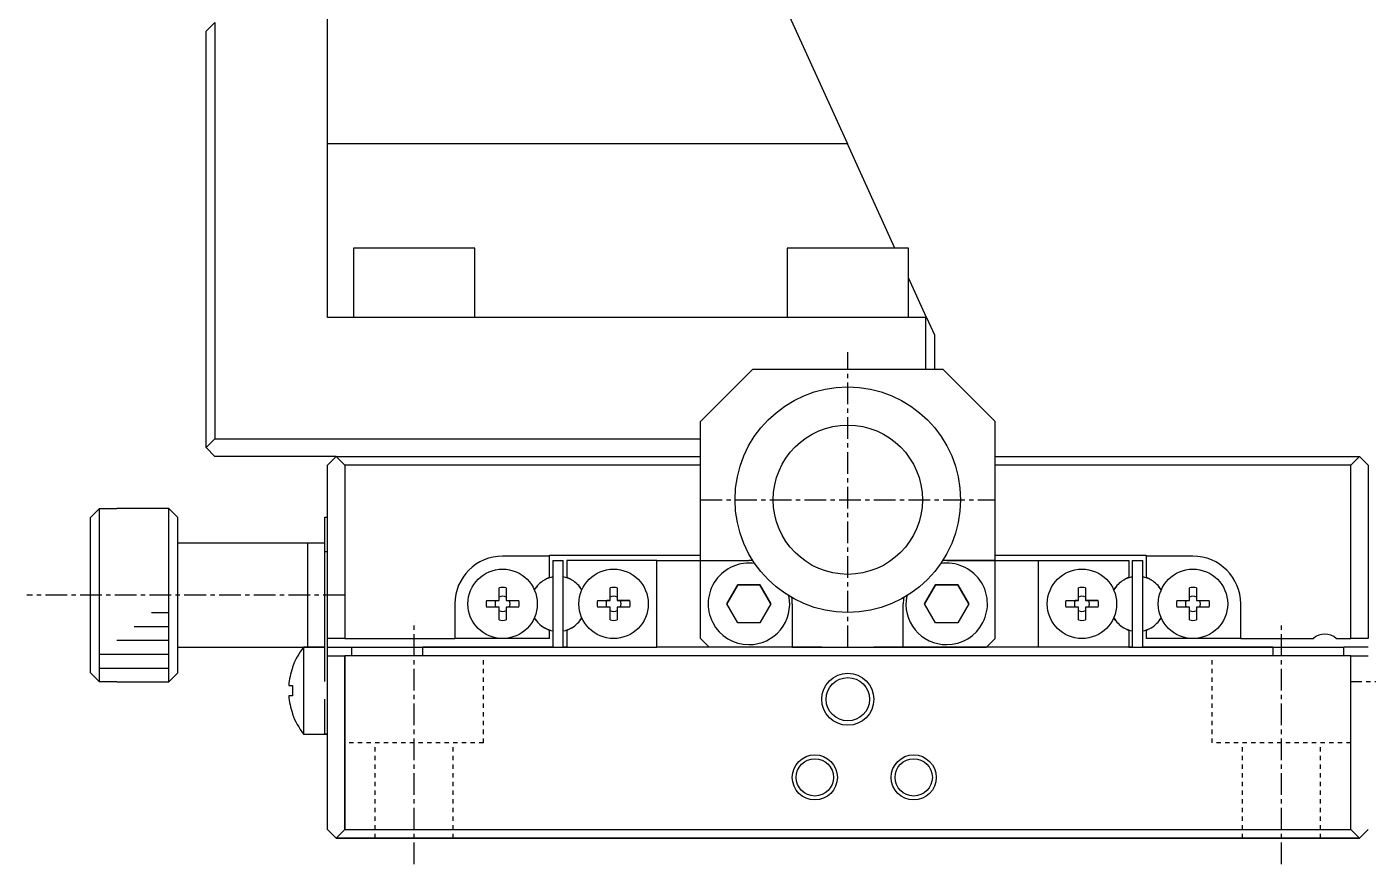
# Model space of a CAD drawing. Extents: x 68 to 383, y 36 to 377.
# Drawn here: x 243.7 to 321.1, y 50 to 98.3 of the extents above; entities that cross this region are included whole.
import ezdxf

# ---------------------------------------------------------------- set-up
doc = ezdxf.new("R2010")
doc.units = 0
doc.linetypes.add('CENTER', pattern=[2, 1.25, -0.25, 0.25, -0.25])
doc.linetypes.add('DOT', pattern=[0.5, 0.25, -0.25])
doc.layers.get('0').update_dxf_attribs({"linetype": 'CONTINUOUS'})

msp = doc.modelspace()

# ---------------------------------------------------------------- linework, layer by layer
at = {"color": 7, "linetype": 'CONTINUOUS'}
for p, q in [((261.065, 157.337), (291.052, 91.537)), ((261.065, 81.537), (261.065, 101.537)), ((254.065, 98.037), (254.565, 98.537)), ((254.565, 98.537), (254.565, 74.537)), ((254.065, 74.037), (254.065, 98.037)), ((293.786, 85.537), (291.052, 91.537)), ((269.565, 85.537), (262.565, 85.537)), ((262.565, 85.537), (262.565, 81.537)), ((269.565, 81.537), (269.565, 85.537)), ((294.565, 85.537), (287.565, 85.537)), ((287.565, 85.537), (287.565, 81.537)), ((294.565, 81.537), (294.565, 85.537)), ((295.609, 81.537), (294.565, 83.828)), ((295.565, 81.537), (261.065, 81.537)), ((295.565, 81.537), (295.609, 81.537)), ((295.565, 78.537), (295.565, 81.537)), ((295.609, 81.537), (296.065, 80.537)), ((296.065, 80.537), (296.065, 78.537)), ((285.565, 78.537), (282.565, 75.537)), ((296.565, 78.537), (285.565, 78.537)), ((299.565, 75.537), (296.565, 78.537)), ((282.565, 67.537), (282.565, 75.537)), ((299.565, 67.537), (299.565, 75.537)), ((254.565, 74.537), (254.065, 74.037)), ((254.565, 74.537), (282.565, 74.537)), ((254.065, 74.037), (254.565, 73.537)), ((261.565, 73.537), (254.565, 73.537)), ((261.065, 73.037), (261.565, 73.537)), ((261.565, 73.537), (282.565, 73.537)), ((261.565, 73.537), (262.065, 73.037)), ((299.565, 73.537), (320.565, 73.537)), ((320.065, 73.037), (320.565, 73.537)), ((320.565, 73.537), (321.065, 73.037)), ((261.065, 63.037), (261.065, 73.037)), ((282.565, 73.037), (262.065, 73.037)), ((262.065, 73.037), (262.065, 63.037)), ((320.065, 73.037), (299.565, 73.037)), ((320.065, 63.037), (320.065, 73.037)), ((321.065, 73.037), (321.065, 63.037)), ((247.415, 70.009), (247.915, 70.512)), ((247.915, 70.512), (247.915, 60.562)), ((248.915, 70.512), (247.915, 70.512)), ((251.915, 70.537), (248.915, 70.537)), ((248.915, 70.537), (248.915, 70.512)), ((251.915, 60.537), (251.915, 70.537)), ((252.415, 70.037), (251.915, 70.537)), ((247.415, 61.065), (247.415, 70.009)), ((252.415, 70.037), (252.415, 61.037)), ((260.915, 68.037), (260.915, 70.037)), ((260.915, 70.037), (261.065, 70.037)), ((259.915, 68.537), (252.415, 68.537)), ((260.915, 68.537), (259.915, 68.537)), ((259.915, 68.537), (259.915, 62.537)), ((259.915, 68.537), (259.915, 62.537)), ((260.915, 60.564), (260.915, 68.037)), ((273.865, 67.787), (271.165, 67.787)), ((273.865, 67.837), (282.565, 67.837)), ((273.865, 67.787), (273.865, 67.837)), ((273.865, 66.581), (273.865, 67.787)), ((274.065, 67.537), (274.665, 67.537)), ((274.065, 67.537), (274.065, 62.537)), ((274.665, 62.537), (274.665, 67.537)), ((280.065, 67.537), (274.865, 67.537)), ((274.865, 67.537), (274.865, 66.581)), ((280.065, 67.537), (282.565, 67.537)), ((280.065, 62.537), (280.065, 67.537)), ((282.565, 67.537), (285.365, 67.537)), ((282.565, 67.537), (285.365, 67.537)), ((282.565, 63.037), (282.565, 67.537)), ((299.565, 67.537), (296.765, 67.537)), ((296.765, 67.537), (299.565, 67.537)), ((299.565, 67.837), (308.265, 67.837)), ((299.565, 67.537), (302.065, 67.537)), ((299.565, 63.037), (299.565, 67.537)), ((302.065, 67.537), (307.265, 67.537)), ((302.065, 62.537), (302.065, 67.537)), ((307.265, 67.537), (307.265, 66.581)), ((307.465, 67.537), (308.065, 67.537)), ((307.465, 67.537), (307.465, 62.537)), ((308.065, 62.537), (308.065, 67.537)), ((308.265, 67.787), (308.265, 67.837)), ((310.965, 67.787), (308.265, 67.787)), ((308.265, 67.787), (308.265, 66.581)), ((273.571, 66.412), (273.865, 66.581)), ((274.865, 66.581), (275.159, 66.412)), ((274.865, 66.581), (275.159, 66.412)), ((307.265, 66.581), (306.971, 66.412)), ((307.265, 66.581), (306.971, 66.412)), ((308.559, 66.412), (308.265, 66.581)), ((270.965, 65.237), (270.965, 65.966)), ((271.365, 65.966), (271.365, 65.237)), ((277.365, 65.237), (277.365, 65.966)), ((277.765, 65.966), (277.765, 65.237)), ((284.73, 66.137), (284.095, 65.037)), ((284.095, 65.037), (284.73, 66.137)), ((286, 66.137), (284.73, 66.137)), ((284.73, 66.137), (286, 66.137)), ((286.635, 65.037), (286, 66.137)), ((286, 66.137), (286.635, 65.037)), ((296.13, 66.137), (295.495, 65.037)), ((295.495, 65.037), (296.13, 66.137)), ((297.4, 66.137), (296.13, 66.137)), ((296.13, 66.137), (297.4, 66.137)), ((298.035, 65.037), (297.4, 66.137)), ((297.4, 66.137), (298.035, 65.037)), ((304.365, 65.237), (304.365, 65.966)), ((304.765, 65.966), (304.765, 65.237)), ((310.765, 65.237), (310.765, 65.966)), ((311.165, 65.966), (311.165, 65.237)), ((268.415, 65.037), (268.415, 63.037)), ((270.236, 65.237), (270.965, 65.237)), ((271.365, 65.237), (272.094, 65.237)), ((276.636, 65.237), (277.179, 65.237)), ((276.636, 65.237), (277.365, 65.237)), ((277.365, 65.237), (277.179, 65.237)), ((277.952, 65.237), (277.765, 65.237)), ((277.765, 65.237), (278.494, 65.237)), ((278.494, 65.237), (277.952, 65.237)), ((284.73, 63.937), (284.095, 65.037)), ((286.635, 65.037), (286, 63.937)), ((287.865, 65.037), (287.865, 62.537)), ((294.265, 62.537), (294.265, 65.037)), ((296.13, 63.937), (295.495, 65.037)), ((298.035, 65.037), (297.4, 63.937)), ((303.636, 65.237), (304.179, 65.237)), ((303.636, 65.237), (304.365, 65.237)), ((304.365, 65.237), (304.179, 65.237)), ((304.765, 65.237), (305.494, 65.237)), ((304.952, 65.237), (304.765, 65.237)), ((305.494, 65.237), (304.952, 65.237)), ((310.036, 65.237), (310.765, 65.237)), ((311.165, 65.237), (311.894, 65.237)), ((313.715, 63.037), (313.715, 65.037)), ((270.965, 64.837), (270.236, 64.837)), ((270.965, 64.108), (270.965, 64.837)), ((272.094, 64.837), (271.365, 64.837)), ((271.365, 64.837), (271.365, 64.108)), ((277.365, 64.837), (276.636, 64.837)), ((277.365, 64.108), (277.365, 64.837)), ((278.494, 64.837), (277.765, 64.837)), ((277.765, 64.837), (277.765, 64.108)), ((304.365, 64.837), (303.636, 64.837)), ((304.365, 64.108), (304.365, 64.837)), ((305.494, 64.837), (304.765, 64.837)), ((304.765, 64.837), (304.765, 64.108)), ((310.765, 64.837), (310.036, 64.837)), ((310.765, 64.108), (310.765, 64.837)), ((311.894, 64.837), (311.165, 64.837)), ((311.165, 64.837), (311.165, 64.108)), ((273.865, 63.492), (273.571, 63.662)), ((273.865, 63.037), (273.865, 63.492)), ((275.159, 63.662), (274.865, 63.492)), ((274.865, 63.492), (274.865, 62.537)), ((286, 63.937), (284.73, 63.937)), ((297.4, 63.937), (296.13, 63.937)), ((306.971, 63.662), (307.265, 63.492)), ((307.265, 63.492), (307.265, 62.537)), ((308.265, 63.492), (308.559, 63.662)), ((308.265, 63.492), (308.265, 63.037)), ((262.065, 63.037), (261.065, 63.037)), ((261.065, 62.037), (261.065, 63.037)), ((262.065, 63.037), (268.415, 63.037)), ((271.165, 63.037), (268.415, 63.037)), ((273.865, 63.037), (271.165, 63.037)), ((283.065, 62.537), (282.565, 63.037)), ((282.565, 63.037), (283.065, 62.537)), ((299.565, 63.037), (299.065, 62.537)), ((299.065, 62.537), (299.565, 63.037)), ((310.965, 63.037), (308.265, 63.037)), ((313.715, 63.037), (310.965, 63.037)), ((313.715, 63.037), (317.904, 63.037)), ((319.227, 63.037), (320.065, 63.037)), ((321.065, 63.037), (320.065, 63.037)), ((252.415, 62.537), (259.693, 62.537)), ((259.693, 62.537), (259.693, 57.537)), ((259.693, 62.537), (259.915, 62.537)), ((260.915, 62.537), (259.693, 62.537)), ((259.915, 62.537), (260.915, 62.537)), ((261.065, 62.537), (262.465, 62.537)), ((261.065, 52.037), (261.065, 62.037)), ((261.065, 62.037), (262.065, 62.037)), ((320.065, 62.037), (262.065, 62.037)), ((262.065, 62.037), (262.065, 52.037)), ((262.465, 62.537), (266.565, 62.537)), ((262.465, 62.037), (262.465, 62.537)), ((274.065, 62.537), (266.565, 62.537)), ((266.565, 62.537), (274.065, 62.537)), ((266.565, 62.037), (266.565, 62.537)), ((274.065, 62.537), (274.665, 62.537)), ((274.865, 62.537), (274.665, 62.537)), ((274.665, 62.537), (274.865, 62.537)), ((274.865, 62.537), (280.065, 62.537)), ((283.065, 62.537), (280.065, 62.537)), ((287.865, 62.537), (283.065, 62.537)), ((287.865, 62.537), (283.065, 62.537)), ((289.565, 62.537), (287.865, 62.537)), ((287.865, 62.537), (294.265, 62.537)), ((294.265, 62.537), (292.565, 62.537)), ((299.065, 62.537), (294.265, 62.537)), ((294.265, 62.537), (299.065, 62.537)), ((302.065, 62.537), (299.065, 62.537)), ((307.265, 62.537), (302.065, 62.537)), ((307.465, 62.537), (307.265, 62.537)), ((307.265, 62.537), (307.465, 62.537)), ((307.465, 62.537), (308.065, 62.537)), ((315.565, 62.537), (308.065, 62.537)), ((308.065, 62.537), (315.565, 62.537)), ((315.565, 62.537), (319.665, 62.537)), ((315.565, 62.537), (315.565, 62.037)), ((321.065, 62.537), (319.665, 62.537)), ((319.665, 62.037), (319.665, 62.537)), ((320.065, 52.037), (320.065, 62.037)), ((320.065, 62.037), (321.065, 62.037)), ((259.05, 61.387), (259.05, 61.353)), ((247.915, 60.562), (247.415, 61.065)), ((247.915, 60.562), (248.915, 60.562)), ((248.915, 60.562), (248.915, 60.537)), ((248.915, 60.537), (251.915, 60.537)), ((251.915, 60.537), (252.415, 61.037)), ((258.838, 60.337), (259.05, 60.337)), ((259.05, 60.337), (259.05, 59.737)), ((259.05, 59.737), (258.838, 59.737)), ((260.915, 57.537), (260.915, 59.537)), ((259.05, 58.721), (259.05, 58.687)), ((259.693, 57.537), (260.915, 57.537)), ((260.915, 57.537), (261.065, 57.537)), ((261.065, 57.537), (260.915, 57.537)), ((261.065, 52.037), (261.565, 51.537)), ((261.565, 51.537), (261.065, 52.037)), ((261.565, 51.537), (261.215, 51.887)), ((261.215, 51.887), (261.565, 51.537)), ((262.065, 52.037), (261.565, 51.537)), ((262.065, 52.037), (320.065, 52.037)), ((320.565, 51.537), (320.065, 52.037)), ((320.565, 51.537), (321.065, 52.037)), ((321.065, 52.037), (320.565, 51.537)), ((320.565, 51.537), (320.915, 51.887)), ((320.915, 51.887), (320.565, 51.537)), ((261.565, 51.537), (320.565, 51.537)), ((320.565, 51.537), (261.565, 51.537)), ((263.815, 51.537), (268.315, 51.537)), ((263.815, 51.537), (266.065, 51.537)), ((266.065, 51.537), (268.315, 51.537)), ((313.815, 51.537), (318.315, 51.537)), ((313.815, 51.537), (316.065, 51.537)), ((316.065, 51.537), (318.315, 51.537))]:
    msp.add_line(p, q, dxfattribs=at)
at = {"color": 3, "linetype": 'CONTINUOUS'}
for p, q in [((291.052, 91.537), (261.065, 91.537)), ((261.065, 68.037), (260.915, 68.037)), ((250.915, 64.537), (251.915, 64.537)), ((249.915, 63.737), (251.915, 63.737)), ((248.915, 62.937), (251.915, 62.937)), ((247.915, 62.137), (251.915, 62.137)), ((262.065, 52.037), (262.065, 62.037)), ((320.065, 52.037), (320.065, 62.037)), ((247.915, 61.337), (251.915, 61.337))]:
    msp.add_line(p, q, dxfattribs=at)
at = {"color": 1, "linetype": 'CENTER'}
for p, q in [((291.065, 62.537), (291.065, 79.537)), ((282.565, 71.037), (299.565, 71.037)), ((262.065, 65.537), (243.735, 65.537)), ((266.065, 50.037), (266.065, 64.037)), ((316.065, 50.037), (316.065, 64.037)), ((382.695, 60.537), (320.065, 60.537))]:
    msp.add_line(p, q, dxfattribs=at)
at = {"color": 3, "linetype": 'DOT'}
for p, q in [((270.065, 57.037), (270.065, 62.037)), ((312.065, 57.037), (312.065, 62.037)), ((270.065, 57.037), (262.065, 57.037)), ((263.815, 51.537), (263.815, 57.037)), ((268.315, 51.537), (268.315, 57.037)), ((320.065, 57.037), (312.065, 57.037)), ((313.815, 51.537), (313.815, 57.037)), ((318.315, 51.537), (318.315, 57.037))]:
    msp.add_line(p, q, dxfattribs=at)
at = {"color": 7, "linetype": 'CONTINUOUS'}
for centre, radius in [((291.065, 71.037), 6.5), ((291.065, 71.037), 4.3), ((271.165, 65.037), 2), ((277.565, 65.037), 2), ((304.565, 65.037), 2), ((310.965, 65.037), 2), ((291.065, 59.537), 1.25), ((289.165, 55.037), 1.075), ((294.865, 55.037), 1.075)]:
    msp.add_circle(centre, radius, dxfattribs=at)
at = {"color": 3, "linetype": 'CONTINUOUS'}
for centre, radius in [((291.065, 59.537), 1.5), ((289.165, 55.037), 1.3), ((294.865, 55.037), 1.3)]:
    msp.add_circle(centre, radius, dxfattribs=at)
at = {"color": 7, "linetype": 'CONTINUOUS'}
for centre, radius, start, end in [((271.165, 65.037), 2.75, 90, 180), ((285.365, 65.037), 2.35, 81.72404, 270), ((285.365, 65.037), 2.5, 84.73196, 90), ((296.765, 65.037), 2.35, 270, 98.27596), ((296.765, 65.037), 2.5, 90, 95.26804), ((310.965, 65.037), 2.75, 0, 90), ((274.365, 65.037), 1.587, 100.89309, 120), ((274.365, 65.037), 1.587, 60, 79.10698), ((307.765, 65.037), 1.587, 100.89309, 120), ((307.765, 65.037), 1.587, 60.00003, 79.10698), ((271.165, 65.037), 0.95, 77.8468, 102.1532), ((274.48, 64.922), 1.75, 135, 148.11847), ((274.365, 65.037), 1.587, 134.99975, 149.56682), ((274.365, 65.037), 1.587, 120, 135), ((274.365, 65.037), 1.587, 45, 60), ((274.365, 65.037), 1.587, 30.43326, 44.99975), ((274.25, 64.922), 1.75, 31.88153, 45), ((277.565, 65.037), 0.95, 77.8468, 102.1532), ((304.565, 65.037), 0.95, 77.8468, 102.1532), ((307.88, 64.922), 1.75, 135, 148.11847), ((307.765, 65.037), 1.587, 135.00002, 149.56682), ((307.765, 65.037), 1.587, 120, 135), ((307.765, 65.037), 1.587, 45, 60), ((307.765, 65.037), 1.587, 30.43326, 44.99975), ((307.65, 64.922), 1.75, 31.88153, 45), ((310.965, 65.037), 0.95, 77.8468, 102.1532), ((271.165, 65.037), 0.95, 167.8468, 192.1532), ((271.165, 65.037), 0.435, 152.63352, 207.36648), ((271.165, 65.037), 0.435, 62.63352, 117.36648), ((271.165, 65.037), 0.435, 332.63352, 27.36648), ((271.165, 65.037), 0.95, 347.8468, 12.1532), ((277.565, 65.037), 0.95, 167.8468, 192.1532), ((277.565, 65.037), 0.435, 152.63352, 207.36648), ((277.565, 65.037), 0.435, 62.63352, 117.36648), ((277.565, 65.037), 0.435, 332.63352, 27.36648), ((277.565, 65.037), 0.95, 347.8468, 12.1532), ((285.365, 65.037), 2.35, 270, 11.21356), ((285.365, 65.037), 2.5, 0, 8.20564), ((296.765, 65.037), 2.5, 171.79436, 180), ((296.765, 65.037), 2.35, 168.78644, 270), ((304.565, 65.037), 0.95, 167.8468, 192.1532), ((304.565, 65.037), 0.435, 152.63352, 207.36648), ((304.565, 65.037), 0.435, 62.63352, 117.36648), ((304.565, 65.037), 0.435, 332.63352, 27.36648), ((304.565, 65.037), 0.95, 347.8468, 12.1532), ((310.965, 65.037), 0.95, 167.8468, 192.1532), ((310.965, 65.037), 0.435, 152.63352, 207.36648), ((310.965, 65.037), 0.435, 62.63352, 117.36648), ((310.965, 65.037), 0.435, 332.63352, 27.36648), ((310.965, 65.037), 0.95, 347.8468, 12.1532), ((271.165, 65.037), 0.435, 242.63352, 297.36648), ((274.48, 65.152), 1.75, 211.88153, 225), ((274.365, 65.037), 1.587, 210.43318, 225.00025), ((274.365, 65.037), 1.587, 314.99997, 329.56674), ((274.25, 65.152), 1.75, 315, 328.11847), ((277.565, 65.037), 0.435, 242.63352, 297.36648), ((304.565, 65.037), 0.435, 242.63352, 297.36648), ((307.88, 65.152), 1.75, 211.88153, 225), ((307.765, 65.037), 1.587, 210.43318, 225.00025), ((307.765, 65.037), 1.587, 314.99997, 329.56674), ((307.65, 65.152), 1.75, 315, 328.11847), ((310.965, 65.037), 0.435, 242.63352, 297.36648), ((271.165, 65.037), 0.95, 257.8468, 282.1532), ((274.365, 65.037), 1.587, 225, 240), ((274.365, 65.037), 1.587, 239.99997, 259.10691), ((274.365, 65.037), 1.587, 280.89302, 300), ((274.365, 65.037), 1.587, 300, 315), ((277.565, 65.037), 0.95, 257.8468, 282.1532), ((304.565, 65.037), 0.95, 257.8468, 282.1532), ((307.765, 65.037), 1.587, 225, 240), ((307.765, 65.037), 1.587, 239.99997, 259.10691), ((307.765, 65.037), 1.587, 280.89302, 299.99997), ((307.765, 65.037), 1.587, 300, 315), ((310.965, 65.037), 0.95, 257.8468, 282.1532), ((318.565, 62.287), 1, 48.59038, 131.40962), ((262.815, 60.037), 4, 141.31781, 160.27537), ((262.815, 60.037), 3.989, 160.7318, 175.68661), ((262.815, 60.037), 3.989, 184.31339, 199.2682), ((262.815, 60.037), 4, 199.72463, 218.68219)]:
    msp.add_arc(centre, radius, start, end, dxfattribs=at)

doc.saveas('drawing.dxf')
